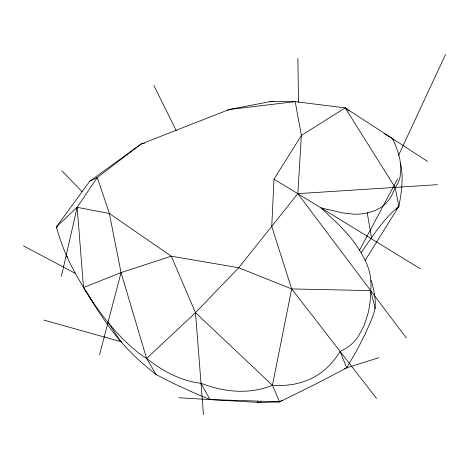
<?xml version="1.0" encoding="UTF-8"?>
<svg xmlns="http://www.w3.org/2000/svg" width="469" height="469" viewBox="0 0 469 469"><rect width="100%" height="100%" fill="white"/><g stroke="black" fill="none" stroke-linecap="round" stroke-linejoin="round"><path stroke-width="0.7" d="M427.558 161.395L345.184 107.876L301.379 135.471L273.978 179.193L271.756 226.504L291.677 288.922L376.56 398.492M365.21 260.318L398.885 206.319L400.385 198.006A70.338 21.574 -73.4 0 0 401.927 184.487L402.15 175.535L401.312 166.976A50.019 15.518 -73.1 0 0 400.42 163.74M365.234 333.787L359.178 345.87A55.541 7.85 -59.6 0 1 354.605 354.277L346.691 367.813L326.922 378.249A63.649 2.187 -26.8 0 1 314.136 384.803L279.647 401.88L272.442 385.295L291.677 288.922L238.698 267.74L171.279 256.191L109.353 213.501L77.145 207.321L56.344 226.896L57.089 228.122M61.369 276.505L77.145 207.321L97.288 177.534L141.052 144.047L229.136 109.506L271.686 101.327L295.212 101.638L345.184 107.876L349.024 111.036M99.545 354.728L121.055 272.606L109.353 213.501L97.288 177.534L89.784 181.198L56.344 226.896M371.249 280.151C374.033 290.833 377.275 302.892 373.734 313.661A77.913 10.787 -59.7 0 1 369.519 324.337L365.609 333.002M398.556 155.391L445.55 54.433M365.586 333.054L365.445 333.348M359.254 250.704L397.571 178.988M388.215 136.057L392.875 138.865L397.501 150.455A55.723 25.039 56.1 0 1 400.121 160.914L400.819 169.485L400.127 176.508A77.836 35.275 55.6 0 1 397.689 183.666C393.743 188.937 392.641 195.772 388.15 200.779A51.93 40.369 56.2 0 1 383.167 205.756C377 210.704 369.162 213.02 361.4 213.87A77.754 60.231 54.7 0 1 353.028 214.134L342.024 212.809L320.919 207.826L338.782 224.663L347.711 234.213A85.598 53.859 46.2 0 1 354.083 242.227C359.793 250.083 364.941 258.483 368.142 267.699A56.063 34.542 46.7 0 1 370.24 275.52L371.09 285.639L370.188 300.559A87.486 66.217 75.5 0 1 367.643 314.934L364.008 325.832L358.48 336.132A62.735 46.959 76.6 0 1 350.413 345.137L345.565 348.643L340.136 351.469C335.64 358.814 330.018 365.498 323.305 370.915A61.503 57.763 -38.6 0 1 311.064 378.671L302.147 382.235L292.697 384.527L282.778 385.547L272.442 385.295L267.998 386.937A94.392 86.572 54.5 0 1 250.065 390.829C233.398 392.541 216.555 389.27 201.019 383.279A126.753 95.107 73.5 0 1 190.179 381.291C174.11 377.199 159.53 368.652 146.598 358.445A186.51 111.516 84.5 0 1 138.683 353.075C110.362 330.364 89.515 299.597 72.402 267.893A374.174 150.356 -87.2 0 1 66.24 255.136L67.729 257.657M361.271 252.457C372.656 236.276 383.378 218.929 398.885 206.319L395.109 187.401L345.184 107.876M396.123 209.731L398.885 206.319M282.068 400.25L279.647 401.88L269.675 401.517A70.942 0.551 2 0 0 250.563 400.848L210.042 399.594L205.762 397.823A89.128 8.794 21.2 0 1 189.869 390.999L172.78 383.097L156.218 374.631L146.598 358.445L195.479 312.659L238.698 267.74L297.815 193.65L301.379 135.471L295.212 101.638L229.136 109.506L227.184 110.485M89.784 181.198L141.052 144.047L144.558 143.145M270.478 102.125L271.686 101.327L273.855 101.638M261.192 401.745L259.984 402.531L178.8 397.759M156.218 374.631A128.236 30.725 31 0 1 145.367 365.714C128.647 351.844 114.459 335.241 102.412 317.214A310.367 84.391 38.5 0 1 94.984 305.981L83.517 287.52L121.055 272.606L171.279 256.191L195.479 312.659L203.47 414.567M344.328 368.552L378.964 357.671M437.401 184.68L297.815 193.65L273.978 179.193M279.647 401.88L259.984 402.531L257.164 401.769M291.677 288.922L370.686 290.61L375.329 308.684M43.887 320.098L122.022 341.995M23.45 245.862L75.767 273.603M387.734 135.764L384.175 133.577M420.359 268.819L297.815 193.65L406.265 337.95M195.479 312.659L272.442 385.295M61.814 170.769L82.122 191.751M108.069 322.18L120.738 341.637M93.677 303.9L87.211 293.049M201.019 383.279L210.042 399.594M153.855 85.422L176.238 130.605M340.136 351.469L346.691 367.813M121.055 272.606L146.598 358.445M392.875 138.865L393.174 140.284M367.227 212.938L371.489 237.666M77.145 207.321L83.517 287.52M297.856 58.549L298.554 102.465M66.246 255.089A293.377 91.719 -86.1 0 1 56.333 226.949A313.269 120.896 -38.6 0 0 57.482 226.146M86.865 292.427A221.04 68.82 41.7 0 1 85.821 290.575"/></g></svg>
